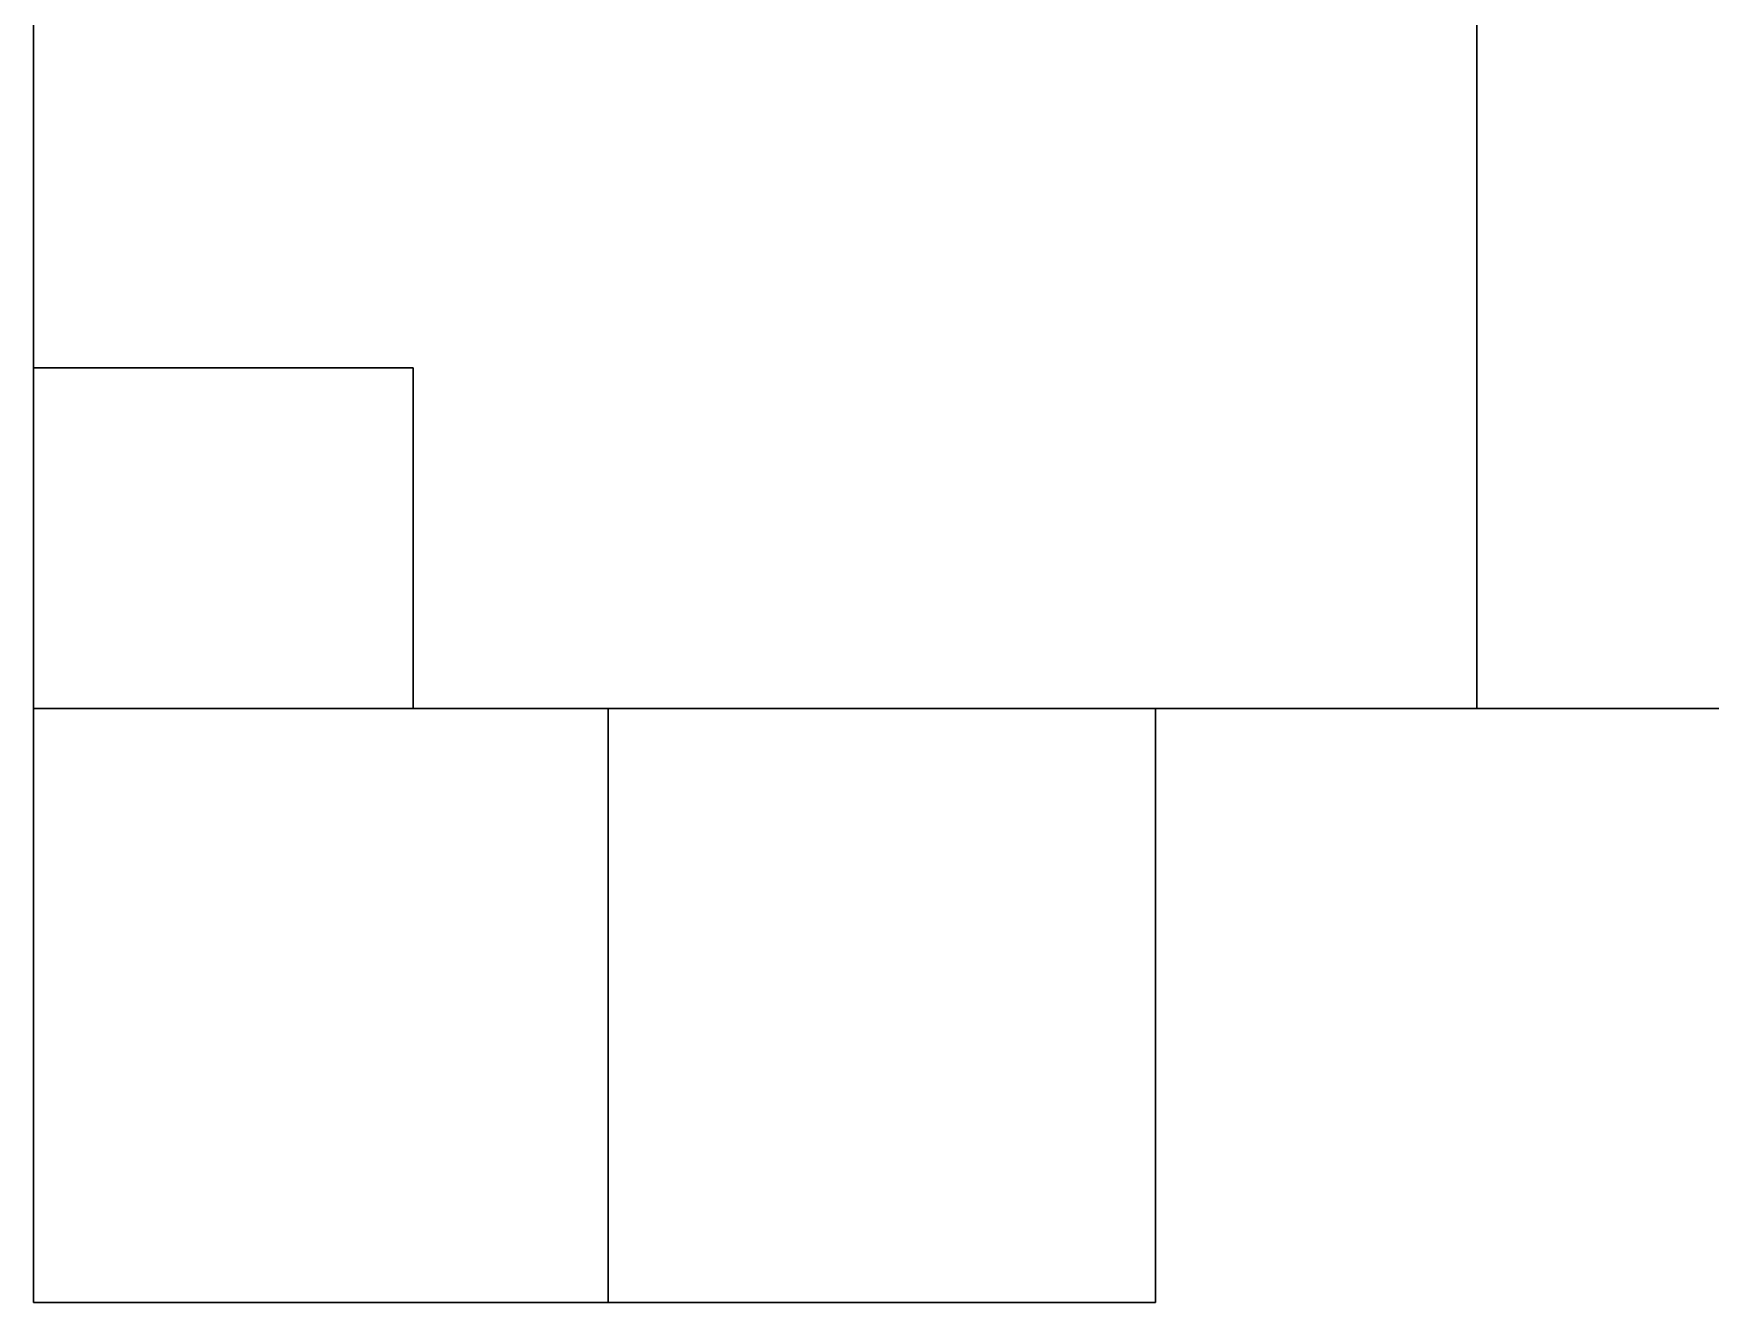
# Model space of a CAD drawing. Header units: metres. Extents: x -14 to 17.2, y -1.1 to 13.3.
# Drawn here: x 0 to 8.61, y 0 to 6.52 of the extents above; entities that cross this region are included whole.
import ezdxf

# ---------------------------------------------------------------- set-up
doc = ezdxf.new("R2010")
doc.units = ezdxf.units.M

msp = doc.modelspace()

# ---------------------------------------------------------------- linework, layer by layer
at = {"layer": 'F1_CORE', "color": 8}
msp.add_3dface([(9.81, 10.25), (9.81, 3.05), (7.41, 3.05), (7.41, 10.25)], dxfattribs=at)
at = {"layer": 'F1_CORE', "color": 15}
msp.add_3dface([(7.41, 10.25, 2.6), (7.41, 3.05, 2.6), (9.81, 3.05, 2.6), (9.81, 10.25, 2.6)], dxfattribs=at)
at = {"layer": 'F1_CORE', "color": 43}
for points in [[(7.41, 6.65, 2.6), (7.41, 6.65), (7.41, 3.05), (7.41, 3.05, 2.6)], [(7.41, 3.05, 2.6), (7.41, 3.05), (9.81, 3.05), (9.81, 3.05, 2.6)]]:
    msp.add_3dface(points, dxfattribs=at)
at = {"layer": 'F1_CORE', "color": 45}
msp.add_3dface([(7.41, 4.15, 2.1), (7.41, 4.15), (7.41, 3.35), (7.41, 3.35, 2.1)], dxfattribs=at)
at = {"layer": 'F1_CSW_BWC', "color": 43}
for points in [[(1.95, 4.8, 2.6), (1.95, 4.8), (0, 4.8), (0, 4.8, 2.6)], [(0, 4.8, 2.6), (0, 4.8), (0, 3.05), (0, 3.05, 2.6)], [(1.95, 3.05, 2.6), (1.95, 3.05), (1.95, 4.8), (1.95, 4.8, 2.6)], [(0, 3.05, 2.6), (0, 3.05), (1.95, 3.05), (1.95, 3.05, 2.6)]]:
    msp.add_3dface(points, dxfattribs=at)
at = {"layer": 'F1_CSW_BWC', "color": 8}
msp.add_3dface([(1.95, 4.8), (1.95, 3.05), (0, 3.05), (0, 4.8)], dxfattribs=at)
at = {"layer": 'F1_CSW_BWC', "color": 15}
msp.add_3dface([(0, 4.8, 2.6), (0, 3.05, 2.6), (1.95, 3.05, 2.6), (1.95, 4.8, 2.6)], dxfattribs=at)
at = {"layer": 'F1_CSW_BWC', "color": 143}
msp.add_3dface([(0, 4.6, 2.1), (0, 4.6, 1.5), (0, 4, 1.5), (0, 4, 2.1)], dxfattribs=at)
at = {"layer": 'F1_CSW_BWC', "color": 45}
msp.add_3dface([(1.95, 3.2, 2.1), (1.95, 3.2), (1.95, 4), (1.95, 4, 2.1)], dxfattribs=at)
at = {"layer": 'F1_CSW_DORM1', "color": 43}
for points in [[(0, 3.05, 2.6), (0, 3.05), (0, 0), (0, 0, 2.6)], [(1.95, 3.05, 2.6), (1.95, 3.05), (0, 3.05), (0, 3.05, 2.6)], [(2.95, 3.05, 2.6), (2.95, 3.05), (1.95, 3.05), (1.95, 3.05, 2.6)], [(2.95, 0, 2.6), (2.95, 0), (2.95, 3.05), (2.95, 3.05, 2.6)], [(0, 0, 2.6), (0, 0), (2.95, 0), (2.95, 0, 2.6)]]:
    msp.add_3dface(points, dxfattribs=at)
at = {"layer": 'F1_CSW_DORM1', "color": 8}
msp.add_3dface([(2.95, 3.05), (2.95, 0), (0, 0), (0, 3.05)], dxfattribs=at)
at = {"layer": 'F1_CSW_DORM1', "color": 15}
msp.add_3dface([(0, 3.05, 2.6), (0, 0, 2.6), (2.95, 0, 2.6), (2.95, 3.05, 2.6)], dxfattribs=at)
at = {"layer": 'F1_CSW_DORM1', "color": 45}
msp.add_3dface([(2.85, 3.05, 2.1), (2.85, 3.05), (2.05, 3.05), (2.05, 3.05, 2.1)], dxfattribs=at)
at = {"layer": 'F1_CSW_DORM1', "color": 143}
msp.add_3dface([(0.875, 0, 2.3), (0.875, 0, 1.1), (2.075, 0, 1.1), (2.075, 0, 2.3)], dxfattribs=at)
at = {"layer": 'F1_CSW_DORM2', "color": 43}
for points in [[(5.76, 3.05, 2.6), (5.76, 3.05), (2.95, 3.05), (2.95, 3.05, 2.6)], [(2.95, 3.05, 2.6), (2.95, 3.05), (2.95, 0), (2.95, 0, 2.6)], [(5.76, 0, 2.6), (5.76, 0), (5.76, 3.05), (5.76, 3.05, 2.6)], [(2.95, 0, 2.6), (2.95, 0), (5.76, 0), (5.76, 0, 2.6)]]:
    msp.add_3dface(points, dxfattribs=at)
at = {"layer": 'F1_CSW_DORM2', "color": 8}
msp.add_3dface([(5.76, 3.05), (5.76, 0), (2.95, 0), (2.95, 3.05)], dxfattribs=at)
at = {"layer": 'F1_CSW_DORM2', "color": 15}
msp.add_3dface([(2.95, 3.05, 2.6), (2.95, 0, 2.6), (5.76, 0, 2.6), (5.76, 3.05, 2.6)], dxfattribs=at)
at = {"layer": 'F1_CSW_DORM2', "color": 45}
msp.add_3dface([(3.85, 3.05, 2.1), (3.85, 3.05), (3.05, 3.05), (3.05, 3.05, 2.1)], dxfattribs=at)
at = {"layer": 'F1_CSW_DORM2', "color": 143}
msp.add_3dface([(3.755, 0, 2.3), (3.755, 0, 1.1), (4.955, 0, 1.1), (4.955, 0, 2.3)], dxfattribs=at)
at = {"layer": 'F1_CSW_LIV', "color": 8}
msp.add_polyline3d([(7.41, 6.65, 0), (7.41, 3.05, 0), (1.95, 3.05, 0), (1.95, 4.8, 0), (0, 4.8, 0), (0, 6.65, 0)], close=True, dxfattribs=at)
at = {"layer": 'F1_CSW_LIV', "color": 15}
msp.add_polyline3d([(0, 6.65, 2.6), (0, 4.8, 2.6), (1.95, 4.8, 2.6), (1.95, 3.05, 2.6), (7.41, 3.05, 2.6), (7.41, 6.65, 2.6)], close=True, dxfattribs=at)
at = {"layer": 'F1_CSW_LIV', "color": 43}
for points in [[(0, 6.65, 2.6), (0, 6.65), (0, 4.8), (0, 4.8, 2.6)], [(7.41, 3.05, 2.6), (7.41, 3.05), (7.41, 6.65), (7.41, 6.65, 2.6)], [(0, 4.8, 2.6), (0, 4.8), (1.95, 4.8), (1.95, 4.8, 2.6)], [(1.95, 4.8, 2.6), (1.95, 4.8), (1.95, 3.05), (1.95, 3.05, 2.6)], [(1.95, 3.05, 2.6), (1.95, 3.05), (2.95, 3.05), (2.95, 3.05, 2.6)], [(2.95, 3.05, 2.6), (2.95, 3.05), (5.76, 3.05), (5.76, 3.05, 2.6)], [(5.76, 3.05, 2.6), (5.76, 3.05), (7.41, 3.05), (7.41, 3.05, 2.6)]]:
    msp.add_3dface(points, dxfattribs=at)
at = {"layer": 'F1_CSW_LIV', "color": 143}
for points in [[(0, 6.225, 2.3), (0, 6.225, 1.1), (0, 5.225, 1.1), (0, 5.225, 2.3)], [(6.085, 3.05, 2.3), (6.085, 3.05, 0.7), (7.085, 3.05, 0.7), (7.085, 3.05, 2.3)]]:
    msp.add_3dface(points, dxfattribs=at)
at = {"layer": 'F1_CSW_LIV', "color": 45}
for points in [[(7.41, 3.35, 2.1), (7.41, 3.35), (7.41, 4.15), (7.41, 4.15, 2.1)], [(1.95, 4, 2.1), (1.95, 4), (1.95, 3.2), (1.95, 3.2, 2.1)], [(2.05, 3.05, 2.1), (2.05, 3.05), (2.85, 3.05), (2.85, 3.05, 2.1)], [(3.05, 3.05, 2.1), (3.05, 3.05), (3.85, 3.05), (3.85, 3.05, 2.1)]]:
    msp.add_3dface(points, dxfattribs=at)
at = {"layer": 'F2_CORE', "color": 8}
msp.add_3dface([(9.81, 10.25, 2.6), (9.81, 3.05, 2.6), (7.41, 3.05, 2.6), (7.41, 10.25, 2.6)], dxfattribs=at)
at = {"layer": 'F2_CORE', "color": 15}
msp.add_3dface([(7.41, 10.25, 5.2), (7.41, 3.05, 5.2), (9.81, 3.05, 5.2), (9.81, 10.25, 5.2)], dxfattribs=at)
at = {"layer": 'F2_CORE', "color": 43}
for points in [[(7.41, 6.65, 5.2), (7.41, 6.65, 2.6), (7.41, 3.05, 2.6), (7.41, 3.05, 5.2)], [(7.41, 3.05, 5.2), (7.41, 3.05, 2.6), (9.81, 3.05, 2.6), (9.81, 3.05, 5.2)]]:
    msp.add_3dface(points, dxfattribs=at)
at = {"layer": 'F2_CORE', "color": 45}
msp.add_3dface([(7.41, 4.15, 4.7), (7.41, 4.15, 2.6), (7.41, 3.35, 2.6), (7.41, 3.35, 4.7)], dxfattribs=at)
at = {"layer": 'F2_CSW_BWC', "color": 43}
for points in [[(1.95, 4.8, 5.2), (1.95, 4.8, 2.6), (0, 4.8, 2.6), (0, 4.8, 5.2)], [(0, 4.8, 5.2), (0, 4.8, 2.6), (0, 3.05, 2.6), (0, 3.05, 5.2)], [(1.95, 3.05, 5.2), (1.95, 3.05, 2.6), (1.95, 4.8, 2.6), (1.95, 4.8, 5.2)], [(0, 3.05, 5.2), (0, 3.05, 2.6), (1.95, 3.05, 2.6), (1.95, 3.05, 5.2)]]:
    msp.add_3dface(points, dxfattribs=at)
at = {"layer": 'F2_CSW_BWC', "color": 8}
msp.add_3dface([(1.95, 4.8, 2.6), (1.95, 3.05, 2.6), (0, 3.05, 2.6), (0, 4.8, 2.6)], dxfattribs=at)
at = {"layer": 'F2_CSW_BWC', "color": 15}
msp.add_3dface([(0, 4.8, 5.2), (0, 3.05, 5.2), (1.95, 3.05, 5.2), (1.95, 4.8, 5.2)], dxfattribs=at)
at = {"layer": 'F2_CSW_BWC', "color": 143}
msp.add_3dface([(0, 4.6, 4.7), (0, 4.6, 4.1), (0, 4, 4.1), (0, 4, 4.7)], dxfattribs=at)
at = {"layer": 'F2_CSW_BWC', "color": 45}
msp.add_3dface([(1.95, 3.2, 4.7), (1.95, 3.2, 2.6), (1.95, 4, 2.6), (1.95, 4, 4.7)], dxfattribs=at)
at = {"layer": 'F2_CSW_DORM1', "color": 43}
for points in [[(0, 3.05, 5.2), (0, 3.05, 2.6), (0, 0, 2.6), (0, 0, 5.2)], [(1.95, 3.05, 5.2), (1.95, 3.05, 2.6), (0, 3.05, 2.6), (0, 3.05, 5.2)], [(2.95, 3.05, 5.2), (2.95, 3.05, 2.6), (1.95, 3.05, 2.6), (1.95, 3.05, 5.2)], [(2.95, 0, 5.2), (2.95, 0, 2.6), (2.95, 3.05, 2.6), (2.95, 3.05, 5.2)], [(0, 0, 5.2), (0, 0, 2.6), (2.95, 0, 2.6), (2.95, 0, 5.2)]]:
    msp.add_3dface(points, dxfattribs=at)
at = {"layer": 'F2_CSW_DORM1', "color": 8}
msp.add_3dface([(2.95, 3.05, 2.6), (2.95, 0, 2.6), (0, 0, 2.6), (0, 3.05, 2.6)], dxfattribs=at)
at = {"layer": 'F2_CSW_DORM1', "color": 15}
msp.add_3dface([(0, 3.05, 5.2), (0, 0, 5.2), (2.95, 0, 5.2), (2.95, 3.05, 5.2)], dxfattribs=at)
at = {"layer": 'F2_CSW_DORM1', "color": 45}
msp.add_3dface([(2.85, 3.05, 4.7), (2.85, 3.05, 2.6), (2.05, 3.05, 2.6), (2.05, 3.05, 4.7)], dxfattribs=at)
at = {"layer": 'F2_CSW_DORM1', "color": 143}
msp.add_3dface([(0.875, 0, 4.9), (0.875, 0, 3.7), (2.075, 0, 3.7), (2.075, 0, 4.9)], dxfattribs=at)
at = {"layer": 'F2_CSW_DORM2', "color": 43}
for points in [[(5.76, 3.05, 5.2), (5.76, 3.05, 2.6), (2.95, 3.05, 2.6), (2.95, 3.05, 5.2)], [(2.95, 3.05, 5.2), (2.95, 3.05, 2.6), (2.95, 0, 2.6), (2.95, 0, 5.2)], [(5.76, 0, 5.2), (5.76, 0, 2.6), (5.76, 3.05, 2.6), (5.76, 3.05, 5.2)], [(2.95, 0, 5.2), (2.95, 0, 2.6), (5.76, 0, 2.6), (5.76, 0, 5.2)]]:
    msp.add_3dface(points, dxfattribs=at)
at = {"layer": 'F2_CSW_DORM2', "color": 8}
msp.add_3dface([(5.76, 3.05, 2.6), (5.76, 0, 2.6), (2.95, 0, 2.6), (2.95, 3.05, 2.6)], dxfattribs=at)
at = {"layer": 'F2_CSW_DORM2', "color": 15}
msp.add_3dface([(2.95, 3.05, 5.2), (2.95, 0, 5.2), (5.76, 0, 5.2), (5.76, 3.05, 5.2)], dxfattribs=at)
at = {"layer": 'F2_CSW_DORM2', "color": 45}
msp.add_3dface([(3.85, 3.05, 4.7), (3.85, 3.05, 2.6), (3.05, 3.05, 2.6), (3.05, 3.05, 4.7)], dxfattribs=at)
at = {"layer": 'F2_CSW_DORM2', "color": 143}
msp.add_3dface([(3.755, 0, 4.9), (3.755, 0, 3.7), (4.955, 0, 3.7), (4.955, 0, 4.9)], dxfattribs=at)
at = {"layer": 'F2_CSW_LIV', "color": 8}
msp.add_polyline3d([(7.41, 6.65, 2.6), (7.41, 3.05, 2.6), (1.95, 3.05, 2.6), (1.95, 4.8, 2.6), (0, 4.8, 2.6), (0, 6.65, 2.6)], close=True, dxfattribs=at)
at = {"layer": 'F2_CSW_LIV', "color": 15}
msp.add_polyline3d([(0, 6.65, 5.2), (0, 4.8, 5.2), (1.95, 4.8, 5.2), (1.95, 3.05, 5.2), (7.41, 3.05, 5.2), (7.41, 6.65, 5.2)], close=True, dxfattribs=at)
at = {"layer": 'F2_CSW_LIV', "color": 43}
for points in [[(0, 6.65, 5.2), (0, 6.65, 2.6), (0, 4.8, 2.6), (0, 4.8, 5.2)], [(7.41, 3.05, 5.2), (7.41, 3.05, 2.6), (7.41, 6.65, 2.6), (7.41, 6.65, 5.2)], [(0, 4.8, 5.2), (0, 4.8, 2.6), (1.95, 4.8, 2.6), (1.95, 4.8, 5.2)], [(1.95, 4.8, 5.2), (1.95, 4.8, 2.6), (1.95, 3.05, 2.6), (1.95, 3.05, 5.2)], [(1.95, 3.05, 5.2), (1.95, 3.05, 2.6), (2.95, 3.05, 2.6), (2.95, 3.05, 5.2)], [(2.95, 3.05, 5.2), (2.95, 3.05, 2.6), (5.76, 3.05, 2.6), (5.76, 3.05, 5.2)], [(5.76, 3.05, 5.2), (5.76, 3.05, 2.6), (7.41, 3.05, 2.6), (7.41, 3.05, 5.2)]]:
    msp.add_3dface(points, dxfattribs=at)
at = {"layer": 'F2_CSW_LIV', "color": 143}
for points in [[(0, 6.225, 4.9), (0, 6.225, 3.7), (0, 5.225, 3.7), (0, 5.225, 4.9)], [(6.085, 3.05, 4.9), (6.085, 3.05, 3.3), (7.085, 3.05, 3.3), (7.085, 3.05, 4.9)]]:
    msp.add_3dface(points, dxfattribs=at)
at = {"layer": 'F2_CSW_LIV', "color": 45}
for points in [[(7.41, 3.35, 4.7), (7.41, 3.35, 2.6), (7.41, 4.15, 2.6), (7.41, 4.15, 4.7)], [(1.95, 4, 4.7), (1.95, 4, 2.6), (1.95, 3.2, 2.6), (1.95, 3.2, 4.7)], [(2.05, 3.05, 4.7), (2.05, 3.05, 2.6), (2.85, 3.05, 2.6), (2.85, 3.05, 4.7)], [(3.05, 3.05, 4.7), (3.05, 3.05, 2.6), (3.85, 3.05, 2.6), (3.85, 3.05, 4.7)]]:
    msp.add_3dface(points, dxfattribs=at)
at = {"layer": 'F3_CORE', "color": 8}
msp.add_3dface([(9.81, 10.25, 5.2), (9.81, 3.05, 5.2), (7.41, 3.05, 5.2), (7.41, 10.25, 5.2)], dxfattribs=at)
at = {"layer": 'F3_CORE', "color": 15}
msp.add_3dface([(7.41, 10.25, 7.8), (7.41, 3.05, 7.8), (9.81, 3.05, 7.8), (9.81, 10.25, 7.8)], dxfattribs=at)
at = {"layer": 'F3_CORE', "color": 43}
for points in [[(7.41, 6.65, 7.8), (7.41, 6.65, 5.2), (7.41, 3.05, 5.2), (7.41, 3.05, 7.8)], [(7.41, 3.05, 7.8), (7.41, 3.05, 5.2), (9.81, 3.05, 5.2), (9.81, 3.05, 7.8)]]:
    msp.add_3dface(points, dxfattribs=at)
at = {"layer": 'F3_CORE', "color": 45}
msp.add_3dface([(7.41, 4.15, 7.3), (7.41, 4.15, 5.2), (7.41, 3.35, 5.2), (7.41, 3.35, 7.3)], dxfattribs=at)
at = {"layer": 'F3_CSW_BWC', "color": 43}
for points in [[(1.95, 4.8, 7.8), (1.95, 4.8, 5.2), (0, 4.8, 5.2), (0, 4.8, 7.8)], [(0, 4.8, 7.8), (0, 4.8, 5.2), (0, 3.05, 5.2), (0, 3.05, 7.8)], [(1.95, 3.05, 7.8), (1.95, 3.05, 5.2), (1.95, 4.8, 5.2), (1.95, 4.8, 7.8)], [(0, 3.05, 7.8), (0, 3.05, 5.2), (1.95, 3.05, 5.2), (1.95, 3.05, 7.8)]]:
    msp.add_3dface(points, dxfattribs=at)
at = {"layer": 'F3_CSW_BWC', "color": 8}
msp.add_3dface([(1.95, 4.8, 5.2), (1.95, 3.05, 5.2), (0, 3.05, 5.2), (0, 4.8, 5.2)], dxfattribs=at)
at = {"layer": 'F3_CSW_BWC', "color": 15}
msp.add_3dface([(0, 4.8, 7.8), (0, 3.05, 7.8), (1.95, 3.05, 7.8), (1.95, 4.8, 7.8)], dxfattribs=at)
at = {"layer": 'F3_CSW_BWC', "color": 143}
msp.add_3dface([(0, 4.6, 7.3), (0, 4.6, 6.7), (0, 4, 6.7), (0, 4, 7.3)], dxfattribs=at)
at = {"layer": 'F3_CSW_BWC', "color": 45}
msp.add_3dface([(1.95, 3.2, 7.3), (1.95, 3.2, 5.2), (1.95, 4, 5.2), (1.95, 4, 7.3)], dxfattribs=at)
at = {"layer": 'F3_CSW_DORM1', "color": 43}
for points in [[(0, 3.05, 7.8), (0, 3.05, 5.2), (0, 0, 5.2), (0, 0, 7.8)], [(1.95, 3.05, 7.8), (1.95, 3.05, 5.2), (0, 3.05, 5.2), (0, 3.05, 7.8)], [(2.95, 3.05, 7.8), (2.95, 3.05, 5.2), (1.95, 3.05, 5.2), (1.95, 3.05, 7.8)], [(2.95, 0, 7.8), (2.95, 0, 5.2), (2.95, 3.05, 5.2), (2.95, 3.05, 7.8)], [(0, 0, 7.8), (0, 0, 5.2), (2.95, 0, 5.2), (2.95, 0, 7.8)]]:
    msp.add_3dface(points, dxfattribs=at)
at = {"layer": 'F3_CSW_DORM1', "color": 8}
msp.add_3dface([(2.95, 3.05, 5.2), (2.95, 0, 5.2), (0, 0, 5.2), (0, 3.05, 5.2)], dxfattribs=at)
at = {"layer": 'F3_CSW_DORM1', "color": 15}
msp.add_3dface([(0, 3.05, 7.8), (0, 0, 7.8), (2.95, 0, 7.8), (2.95, 3.05, 7.8)], dxfattribs=at)
at = {"layer": 'F3_CSW_DORM1', "color": 45}
msp.add_3dface([(2.85, 3.05, 7.3), (2.85, 3.05, 5.2), (2.05, 3.05, 5.2), (2.05, 3.05, 7.3)], dxfattribs=at)
at = {"layer": 'F3_CSW_DORM1', "color": 143}
msp.add_3dface([(0.875, 0, 7.5), (0.875, 0, 6.3), (2.075, 0, 6.3), (2.075, 0, 7.5)], dxfattribs=at)
at = {"layer": 'F3_CSW_DORM2', "color": 43}
for points in [[(5.76, 3.05, 7.8), (5.76, 3.05, 5.2), (2.95, 3.05, 5.2), (2.95, 3.05, 7.8)], [(2.95, 3.05, 7.8), (2.95, 3.05, 5.2), (2.95, 0, 5.2), (2.95, 0, 7.8)], [(5.76, 0, 7.8), (5.76, 0, 5.2), (5.76, 3.05, 5.2), (5.76, 3.05, 7.8)], [(2.95, 0, 7.8), (2.95, 0, 5.2), (5.76, 0, 5.2), (5.76, 0, 7.8)]]:
    msp.add_3dface(points, dxfattribs=at)
at = {"layer": 'F3_CSW_DORM2', "color": 8}
msp.add_3dface([(5.76, 3.05, 5.2), (5.76, 0, 5.2), (2.95, 0, 5.2), (2.95, 3.05, 5.2)], dxfattribs=at)
at = {"layer": 'F3_CSW_DORM2', "color": 15}
msp.add_3dface([(2.95, 3.05, 7.8), (2.95, 0, 7.8), (5.76, 0, 7.8), (5.76, 3.05, 7.8)], dxfattribs=at)
at = {"layer": 'F3_CSW_DORM2', "color": 45}
msp.add_3dface([(3.85, 3.05, 7.3), (3.85, 3.05, 5.2), (3.05, 3.05, 5.2), (3.05, 3.05, 7.3)], dxfattribs=at)
at = {"layer": 'F3_CSW_DORM2', "color": 143}
msp.add_3dface([(3.755, 0, 7.5), (3.755, 0, 6.3), (4.955, 0, 6.3), (4.955, 0, 7.5)], dxfattribs=at)
at = {"layer": 'F3_CSW_LIV', "color": 8}
msp.add_polyline3d([(7.41, 6.65, 5.2), (7.41, 3.05, 5.2), (1.95, 3.05, 5.2), (1.95, 4.8, 5.2), (0, 4.8, 5.2), (0, 6.65, 5.2)], close=True, dxfattribs=at)
at = {"layer": 'F3_CSW_LIV', "color": 15}
msp.add_polyline3d([(0, 6.65, 7.8), (0, 4.8, 7.8), (1.95, 4.8, 7.8), (1.95, 3.05, 7.8), (7.41, 3.05, 7.8), (7.41, 6.65, 7.8)], close=True, dxfattribs=at)
at = {"layer": 'F3_CSW_LIV', "color": 43}
for points in [[(0, 6.65, 7.8), (0, 6.65, 5.2), (0, 4.8, 5.2), (0, 4.8, 7.8)], [(7.41, 3.05, 7.8), (7.41, 3.05, 5.2), (7.41, 6.65, 5.2), (7.41, 6.65, 7.8)], [(0, 4.8, 7.8), (0, 4.8, 5.2), (1.95, 4.8, 5.2), (1.95, 4.8, 7.8)], [(1.95, 4.8, 7.8), (1.95, 4.8, 5.2), (1.95, 3.05, 5.2), (1.95, 3.05, 7.8)], [(1.95, 3.05, 7.8), (1.95, 3.05, 5.2), (2.95, 3.05, 5.2), (2.95, 3.05, 7.8)], [(2.95, 3.05, 7.8), (2.95, 3.05, 5.2), (5.76, 3.05, 5.2), (5.76, 3.05, 7.8)], [(5.76, 3.05, 7.8), (5.76, 3.05, 5.2), (7.41, 3.05, 5.2), (7.41, 3.05, 7.8)]]:
    msp.add_3dface(points, dxfattribs=at)
at = {"layer": 'F3_CSW_LIV', "color": 143}
for points in [[(0, 6.225, 7.5), (0, 6.225, 6.3), (0, 5.225, 6.3), (0, 5.225, 7.5)], [(6.085, 3.05, 7.5), (6.085, 3.05, 5.9), (7.085, 3.05, 5.9), (7.085, 3.05, 7.5)]]:
    msp.add_3dface(points, dxfattribs=at)
at = {"layer": 'F3_CSW_LIV', "color": 45}
for points in [[(7.41, 3.35, 7.3), (7.41, 3.35, 5.2), (7.41, 4.15, 5.2), (7.41, 4.15, 7.3)], [(1.95, 4, 7.3), (1.95, 4, 5.2), (1.95, 3.2, 5.2), (1.95, 3.2, 7.3)], [(2.05, 3.05, 7.3), (2.05, 3.05, 5.2), (2.85, 3.05, 5.2), (2.85, 3.05, 7.3)], [(3.05, 3.05, 7.3), (3.05, 3.05, 5.2), (3.85, 3.05, 5.2), (3.85, 3.05, 7.3)]]:
    msp.add_3dface(points, dxfattribs=at)
at = {"layer": 'F4_CORE', "color": 8}
msp.add_3dface([(9.81, 10.25, 7.8), (9.81, 3.05, 7.8), (7.41, 3.05, 7.8), (7.41, 10.25, 7.8)], dxfattribs=at)
at = {"layer": 'F4_CORE', "color": 15}
msp.add_3dface([(7.41, 10.25, 10.4), (7.41, 3.05, 10.4), (9.81, 3.05, 10.4), (9.81, 10.25, 10.4)], dxfattribs=at)
at = {"layer": 'F4_CORE', "color": 43}
for points in [[(7.41, 6.65, 10.4), (7.41, 6.65, 7.8), (7.41, 3.05, 7.8), (7.41, 3.05, 10.4)], [(7.41, 3.05, 10.4), (7.41, 3.05, 7.8), (9.81, 3.05, 7.8), (9.81, 3.05, 10.4)]]:
    msp.add_3dface(points, dxfattribs=at)
at = {"layer": 'F4_CORE', "color": 45}
msp.add_3dface([(7.41, 4.15, 9.9), (7.41, 4.15, 7.8), (7.41, 3.35, 7.8), (7.41, 3.35, 9.9)], dxfattribs=at)
at = {"layer": 'F4_CSW_BWC', "color": 43}
for points in [[(1.95, 4.8, 10.4), (1.95, 4.8, 7.8), (0, 4.8, 7.8), (0, 4.8, 10.4)], [(0, 4.8, 10.4), (0, 4.8, 7.8), (0, 3.05, 7.8), (0, 3.05, 10.4)], [(1.95, 3.05, 10.4), (1.95, 3.05, 7.8), (1.95, 4.8, 7.8), (1.95, 4.8, 10.4)], [(0, 3.05, 10.4), (0, 3.05, 7.8), (1.95, 3.05, 7.8), (1.95, 3.05, 10.4)]]:
    msp.add_3dface(points, dxfattribs=at)
at = {"layer": 'F4_CSW_BWC', "color": 8}
msp.add_3dface([(1.95, 4.8, 7.8), (1.95, 3.05, 7.8), (0, 3.05, 7.8), (0, 4.8, 7.8)], dxfattribs=at)
at = {"layer": 'F4_CSW_BWC', "color": 15}
msp.add_3dface([(0, 4.8, 10.4), (0, 3.05, 10.4), (1.95, 3.05, 10.4), (1.95, 4.8, 10.4)], dxfattribs=at)
at = {"layer": 'F4_CSW_BWC', "color": 143}
msp.add_3dface([(0, 4.6, 9.9), (0, 4.6, 9.3), (0, 4, 9.3), (0, 4, 9.9)], dxfattribs=at)
at = {"layer": 'F4_CSW_BWC', "color": 45}
msp.add_3dface([(1.95, 3.2, 9.9), (1.95, 3.2, 7.8), (1.95, 4, 7.8), (1.95, 4, 9.9)], dxfattribs=at)
at = {"layer": 'F4_CSW_DORM1', "color": 43}
for points in [[(0, 3.05, 10.4), (0, 3.05, 7.8), (0, 0, 7.8), (0, 0, 10.4)], [(1.95, 3.05, 10.4), (1.95, 3.05, 7.8), (0, 3.05, 7.8), (0, 3.05, 10.4)], [(2.95, 3.05, 10.4), (2.95, 3.05, 7.8), (1.95, 3.05, 7.8), (1.95, 3.05, 10.4)], [(2.95, 0, 10.4), (2.95, 0, 7.8), (2.95, 3.05, 7.8), (2.95, 3.05, 10.4)], [(0, 0, 10.4), (0, 0, 7.8), (2.95, 0, 7.8), (2.95, 0, 10.4)]]:
    msp.add_3dface(points, dxfattribs=at)
at = {"layer": 'F4_CSW_DORM1', "color": 8}
msp.add_3dface([(2.95, 3.05, 7.8), (2.95, 0, 7.8), (0, 0, 7.8), (0, 3.05, 7.8)], dxfattribs=at)
at = {"layer": 'F4_CSW_DORM1', "color": 15}
msp.add_3dface([(0, 3.05, 10.4), (0, 0, 10.4), (2.95, 0, 10.4), (2.95, 3.05, 10.4)], dxfattribs=at)
at = {"layer": 'F4_CSW_DORM1', "color": 45}
msp.add_3dface([(2.85, 3.05, 9.9), (2.85, 3.05, 7.8), (2.05, 3.05, 7.8), (2.05, 3.05, 9.9)], dxfattribs=at)
at = {"layer": 'F4_CSW_DORM1', "color": 143}
msp.add_3dface([(0.875, 0, 10.1), (0.875, 0, 8.9), (2.075, 0, 8.9), (2.075, 0, 10.1)], dxfattribs=at)
at = {"layer": 'F4_CSW_DORM2', "color": 43}
for points in [[(5.76, 3.05, 10.4), (5.76, 3.05, 7.8), (2.95, 3.05, 7.8), (2.95, 3.05, 10.4)], [(2.95, 3.05, 10.4), (2.95, 3.05, 7.8), (2.95, 0, 7.8), (2.95, 0, 10.4)], [(5.76, 0, 10.4), (5.76, 0, 7.8), (5.76, 3.05, 7.8), (5.76, 3.05, 10.4)], [(2.95, 0, 10.4), (2.95, 0, 7.8), (5.76, 0, 7.8), (5.76, 0, 10.4)]]:
    msp.add_3dface(points, dxfattribs=at)
at = {"layer": 'F4_CSW_DORM2', "color": 8}
msp.add_3dface([(5.76, 3.05, 7.8), (5.76, 0, 7.8), (2.95, 0, 7.8), (2.95, 3.05, 7.8)], dxfattribs=at)
at = {"layer": 'F4_CSW_DORM2', "color": 15}
msp.add_3dface([(2.95, 3.05, 10.4), (2.95, 0, 10.4), (5.76, 0, 10.4), (5.76, 3.05, 10.4)], dxfattribs=at)
at = {"layer": 'F4_CSW_DORM2', "color": 45}
msp.add_3dface([(3.85, 3.05, 9.9), (3.85, 3.05, 7.8), (3.05, 3.05, 7.8), (3.05, 3.05, 9.9)], dxfattribs=at)
at = {"layer": 'F4_CSW_DORM2', "color": 143}
msp.add_3dface([(3.755, 0, 10.1), (3.755, 0, 8.9), (4.955, 0, 8.9), (4.955, 0, 10.1)], dxfattribs=at)
at = {"layer": 'F4_CSW_LIV', "color": 8}
msp.add_polyline3d([(7.41, 6.65, 7.8), (7.41, 3.05, 7.8), (1.95, 3.05, 7.8), (1.95, 4.8, 7.8), (0, 4.8, 7.8), (0, 6.65, 7.8)], close=True, dxfattribs=at)
at = {"layer": 'F4_CSW_LIV', "color": 15}
msp.add_polyline3d([(0, 6.65, 10.4), (0, 4.8, 10.4), (1.95, 4.8, 10.4), (1.95, 3.05, 10.4), (7.41, 3.05, 10.4), (7.41, 6.65, 10.4)], close=True, dxfattribs=at)
at = {"layer": 'F4_CSW_LIV', "color": 43}
for points in [[(0, 6.65, 10.4), (0, 6.65, 7.8), (0, 4.8, 7.8), (0, 4.8, 10.4)], [(7.41, 3.05, 10.4), (7.41, 3.05, 7.8), (7.41, 6.65, 7.8), (7.41, 6.65, 10.4)], [(0, 4.8, 10.4), (0, 4.8, 7.8), (1.95, 4.8, 7.8), (1.95, 4.8, 10.4)], [(1.95, 4.8, 10.4), (1.95, 4.8, 7.8), (1.95, 3.05, 7.8), (1.95, 3.05, 10.4)], [(1.95, 3.05, 10.4), (1.95, 3.05, 7.8), (2.95, 3.05, 7.8), (2.95, 3.05, 10.4)], [(2.95, 3.05, 10.4), (2.95, 3.05, 7.8), (5.76, 3.05, 7.8), (5.76, 3.05, 10.4)], [(5.76, 3.05, 10.4), (5.76, 3.05, 7.8), (7.41, 3.05, 7.8), (7.41, 3.05, 10.4)]]:
    msp.add_3dface(points, dxfattribs=at)
at = {"layer": 'F4_CSW_LIV', "color": 143}
for points in [[(0, 6.225, 10.1), (0, 6.225, 8.9), (0, 5.225, 8.9), (0, 5.225, 10.1)], [(6.085, 3.05, 10.1), (6.085, 3.05, 8.5), (7.085, 3.05, 8.5), (7.085, 3.05, 10.1)]]:
    msp.add_3dface(points, dxfattribs=at)
at = {"layer": 'F4_CSW_LIV', "color": 45}
for points in [[(7.41, 3.35, 9.9), (7.41, 3.35, 7.8), (7.41, 4.15, 7.8), (7.41, 4.15, 9.9)], [(1.95, 4, 9.9), (1.95, 4, 7.8), (1.95, 3.2, 7.8), (1.95, 3.2, 9.9)], [(2.05, 3.05, 9.9), (2.05, 3.05, 7.8), (2.85, 3.05, 7.8), (2.85, 3.05, 9.9)], [(3.05, 3.05, 9.9), (3.05, 3.05, 7.8), (3.85, 3.05, 7.8), (3.85, 3.05, 9.9)]]:
    msp.add_3dface(points, dxfattribs=at)
at = {"layer": 'F5_CORE', "color": 8}
msp.add_3dface([(9.81, 10.25, 10.4), (9.81, 3.05, 10.4), (7.41, 3.05, 10.4), (7.41, 10.25, 10.4)], dxfattribs=at)
at = {"layer": 'F5_CORE', "color": 15}
msp.add_3dface([(7.41, 10.25, 13), (7.41, 3.05, 13), (9.81, 3.05, 13), (9.81, 10.25, 13)], dxfattribs=at)
at = {"layer": 'F5_CORE', "color": 43}
for points in [[(7.41, 6.65, 13), (7.41, 6.65, 10.4), (7.41, 3.05, 10.4), (7.41, 3.05, 13)], [(7.41, 3.05, 13), (7.41, 3.05, 10.4), (9.81, 3.05, 10.4), (9.81, 3.05, 13)]]:
    msp.add_3dface(points, dxfattribs=at)
at = {"layer": 'F5_CORE', "color": 45}
msp.add_3dface([(7.41, 4.15, 12.5), (7.41, 4.15, 10.4), (7.41, 3.35, 10.4), (7.41, 3.35, 12.5)], dxfattribs=at)
at = {"layer": 'F5_CSW_BWC', "color": 43}
for points in [[(1.95, 4.8, 13), (1.95, 4.8, 10.4), (0, 4.8, 10.4), (0, 4.8, 13)], [(0, 4.8, 13), (0, 4.8, 10.4), (0, 3.05, 10.4), (0, 3.05, 13)], [(1.95, 3.05, 13), (1.95, 3.05, 10.4), (1.95, 4.8, 10.4), (1.95, 4.8, 13)], [(0, 3.05, 13), (0, 3.05, 10.4), (1.95, 3.05, 10.4), (1.95, 3.05, 13)]]:
    msp.add_3dface(points, dxfattribs=at)
at = {"layer": 'F5_CSW_BWC', "color": 8}
msp.add_3dface([(1.95, 4.8, 10.4), (1.95, 3.05, 10.4), (0, 3.05, 10.4), (0, 4.8, 10.4)], dxfattribs=at)
at = {"layer": 'F5_CSW_BWC', "color": 15}
msp.add_3dface([(0, 4.8, 13), (0, 3.05, 13), (1.95, 3.05, 13), (1.95, 4.8, 13)], dxfattribs=at)
at = {"layer": 'F5_CSW_BWC', "color": 143}
msp.add_3dface([(0, 4.6, 12.5), (0, 4.6, 11.9), (0, 4, 11.9), (0, 4, 12.5)], dxfattribs=at)
at = {"layer": 'F5_CSW_BWC', "color": 45}
msp.add_3dface([(1.95, 3.2, 12.5), (1.95, 3.2, 10.4), (1.95, 4, 10.4), (1.95, 4, 12.5)], dxfattribs=at)
at = {"layer": 'F5_CSW_DORM1', "color": 43}
for points in [[(0, 3.05, 13), (0, 3.05, 10.4), (0, 0, 10.4), (0, 0, 13)], [(1.95, 3.05, 13), (1.95, 3.05, 10.4), (0, 3.05, 10.4), (0, 3.05, 13)], [(2.95, 3.05, 13), (2.95, 3.05, 10.4), (1.95, 3.05, 10.4), (1.95, 3.05, 13)], [(2.95, 0, 13), (2.95, 0, 10.4), (2.95, 3.05, 10.4), (2.95, 3.05, 13)], [(0, 0, 13), (0, 0, 10.4), (2.95, 0, 10.4), (2.95, 0, 13)]]:
    msp.add_3dface(points, dxfattribs=at)
at = {"layer": 'F5_CSW_DORM1', "color": 8}
msp.add_3dface([(2.95, 3.05, 10.4), (2.95, 0, 10.4), (0, 0, 10.4), (0, 3.05, 10.4)], dxfattribs=at)
at = {"layer": 'F5_CSW_DORM1', "color": 15}
msp.add_3dface([(0, 3.05, 13), (0, 0, 13), (2.95, 0, 13), (2.95, 3.05, 13)], dxfattribs=at)
at = {"layer": 'F5_CSW_DORM1', "color": 45}
msp.add_3dface([(2.85, 3.05, 12.5), (2.85, 3.05, 10.4), (2.05, 3.05, 10.4), (2.05, 3.05, 12.5)], dxfattribs=at)
at = {"layer": 'F5_CSW_DORM1', "color": 143}
msp.add_3dface([(0.875, 0, 12.7), (0.875, 0, 11.5), (2.075, 0, 11.5), (2.075, 0, 12.7)], dxfattribs=at)
at = {"layer": 'F5_CSW_DORM2', "color": 43}
for points in [[(5.76, 3.05, 13), (5.76, 3.05, 10.4), (2.95, 3.05, 10.4), (2.95, 3.05, 13)], [(2.95, 3.05, 13), (2.95, 3.05, 10.4), (2.95, 0, 10.4), (2.95, 0, 13)], [(5.76, 0, 13), (5.76, 0, 10.4), (5.76, 3.05, 10.4), (5.76, 3.05, 13)], [(2.95, 0, 13), (2.95, 0, 10.4), (5.76, 0, 10.4), (5.76, 0, 13)]]:
    msp.add_3dface(points, dxfattribs=at)
at = {"layer": 'F5_CSW_DORM2', "color": 8}
msp.add_3dface([(5.76, 3.05, 10.4), (5.76, 0, 10.4), (2.95, 0, 10.4), (2.95, 3.05, 10.4)], dxfattribs=at)
at = {"layer": 'F5_CSW_DORM2', "color": 15}
msp.add_3dface([(2.95, 3.05, 13), (2.95, 0, 13), (5.76, 0, 13), (5.76, 3.05, 13)], dxfattribs=at)
at = {"layer": 'F5_CSW_DORM2', "color": 45}
msp.add_3dface([(3.85, 3.05, 12.5), (3.85, 3.05, 10.4), (3.05, 3.05, 10.4), (3.05, 3.05, 12.5)], dxfattribs=at)
at = {"layer": 'F5_CSW_DORM2', "color": 143}
msp.add_3dface([(3.755, 0, 12.7), (3.755, 0, 11.5), (4.955, 0, 11.5), (4.955, 0, 12.7)], dxfattribs=at)
at = {"layer": 'F5_CSW_LIV', "color": 8}
msp.add_polyline3d([(7.41, 6.65, 10.4), (7.41, 3.05, 10.4), (1.95, 3.05, 10.4), (1.95, 4.8, 10.4), (0, 4.8, 10.4), (0, 6.65, 10.4)], close=True, dxfattribs=at)
at = {"layer": 'F5_CSW_LIV', "color": 15}
msp.add_polyline3d([(0, 6.65, 13), (0, 4.8, 13), (1.95, 4.8, 13), (1.95, 3.05, 13), (7.41, 3.05, 13), (7.41, 6.65, 13)], close=True, dxfattribs=at)
at = {"layer": 'F5_CSW_LIV', "color": 43}
for points in [[(0, 6.65, 13), (0, 6.65, 10.4), (0, 4.8, 10.4), (0, 4.8, 13)], [(7.41, 3.05, 13), (7.41, 3.05, 10.4), (7.41, 6.65, 10.4), (7.41, 6.65, 13)], [(0, 4.8, 13), (0, 4.8, 10.4), (1.95, 4.8, 10.4), (1.95, 4.8, 13)], [(1.95, 4.8, 13), (1.95, 4.8, 10.4), (1.95, 3.05, 10.4), (1.95, 3.05, 13)], [(1.95, 3.05, 13), (1.95, 3.05, 10.4), (2.95, 3.05, 10.4), (2.95, 3.05, 13)], [(2.95, 3.05, 13), (2.95, 3.05, 10.4), (5.76, 3.05, 10.4), (5.76, 3.05, 13)], [(5.76, 3.05, 13), (5.76, 3.05, 10.4), (7.41, 3.05, 10.4), (7.41, 3.05, 13)]]:
    msp.add_3dface(points, dxfattribs=at)
at = {"layer": 'F5_CSW_LIV', "color": 143}
for points in [[(0, 6.225, 12.7), (0, 6.225, 11.5), (0, 5.225, 11.5), (0, 5.225, 12.7)], [(6.085, 3.05, 12.7), (6.085, 3.05, 11.1), (7.085, 3.05, 11.1), (7.085, 3.05, 12.7)]]:
    msp.add_3dface(points, dxfattribs=at)
at = {"layer": 'F5_CSW_LIV', "color": 45}
for points in [[(7.41, 3.35, 12.5), (7.41, 3.35, 10.4), (7.41, 4.15, 10.4), (7.41, 4.15, 12.5)], [(1.95, 4, 12.5), (1.95, 4, 10.4), (1.95, 3.2, 10.4), (1.95, 3.2, 12.5)], [(2.05, 3.05, 12.5), (2.05, 3.05, 10.4), (2.85, 3.05, 10.4), (2.85, 3.05, 12.5)], [(3.05, 3.05, 12.5), (3.05, 3.05, 10.4), (3.85, 3.05, 10.4), (3.85, 3.05, 12.5)]]:
    msp.add_3dface(points, dxfattribs=at)

doc.saveas('drawing.dxf')
